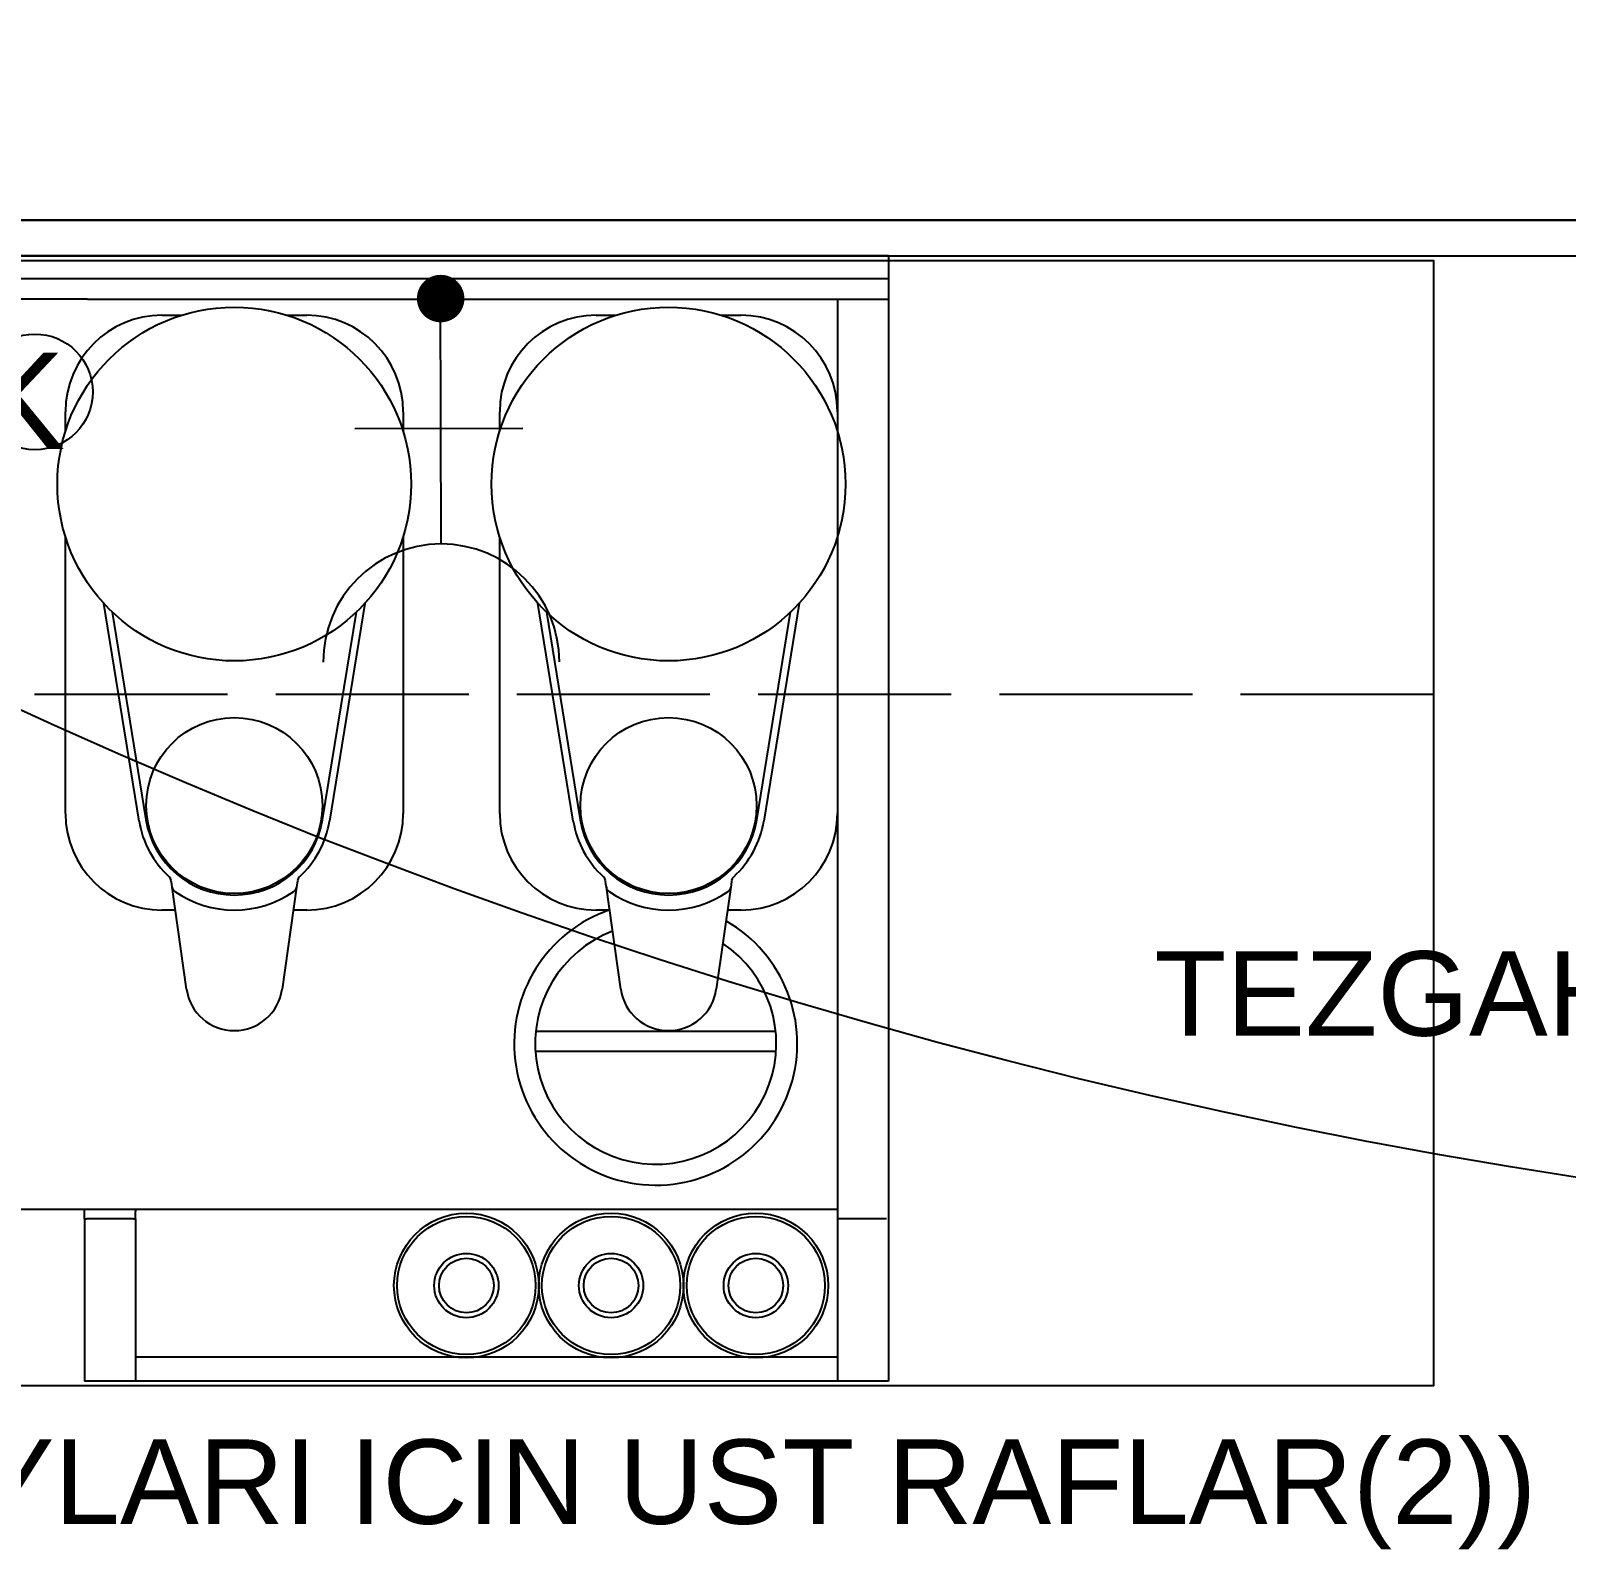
# Model space of a CAD drawing. Header units: millimetres. Extents: x 11848 to 21447, y 11375 to 20030.
# Drawn here: x 15906.4 to 16001.9, y 18280.8 to 18375.2 of the extents above; entities that cross this region are included whole.
import ezdxf

# ---------------------------------------------------------------- set-up
doc = ezdxf.new("R2010")
doc.units = ezdxf.units.MM
doc.linetypes.add('ACAD_ISO02W100', pattern=[15, 12, -3])
doc.layers.add('CZM DUVAR', color=32, linetype='Continuous', lineweight=30)
for name, color, linetype in [('CZM YAZI', 40, 'Continuous'), ('endustriyel', 251, 'Continuous'), ('SDB-E-PRIZ', 12, 'Continuous'), ('YAZI', 4, 'Continuous')]:
    doc.layers.add(name, color=color, linetype=linetype)
doc.styles.get("Standard").update_dxf_attribs({"font": 'arial.ttf'})

# ---------------------------------------------------------------- blocks, each defined once
blk = doc.blocks.new('Pianta Macina Caffè')
at = {"color": 5}
for p, q in [((-4.5, -0.5), (-3.279, -0.5)), ((3.279, -0.5), (4.5, -0.5)), ((-10.5, -7.721), (-10.5, -6.5)), ((10.5, -6.5), (10.5, -7.721)), ((-10.5, -31.5), (-10.5, -14.279)), ((10.5, -14.279), (10.5, -31.5)), ((-5.922, -31.961), (-8.121, -18.42)), ((-7.591, -18.961), (-5.492, -31.892)), ((5.492, -31.892), (7.591, -18.961)), ((8.121, -18.42), (5.922, -31.961)), ((-2.971, -42.42), (-3.867, -36.072)), ((3.867, -36.072), (2.971, -42.42)), ((-3.665, -37.5), (-4.5, -37.5)), ((4.5, -37.5), (3.665, -37.5))]:
    blk.add_line(p, q, dxfattribs=at)
at = {"color": 5, "flags": 128}
for points in [[(-3.924, -35.666), (-3.967, -35.535), (-4.051, -35.426)], [(-3.867, -36.072), (-3.893, -35.889), (-3.924, -35.671)], [(3.924, -35.671), (3.885, -35.944), (3.867, -36.072)], [(4.051, -35.426), (3.967, -35.535), (3.924, -35.666)]]:
    blk.add_lwpolyline(points, dxfattribs=at)
at = {"color": 5}
for centre, radius in [((0, -11), 11), ((0, -31), 5.476)]:
    blk.add_circle(centre, radius, dxfattribs=at)
for centre, radius, start, end in [((-4.5, -6.5), 6, 90, 180), ((4.5, -6.5), 6, 0, 90), ((-4.5, -31.5), 6, 180, 270), ((4.5, -31.5), 6, 270, 0), ((0, -31), 6, 189.22122, 227.53896), ((0, -31), 5.564, 189.22122, 350.77878), ((0, -31), 6, 312.46104, 350.77878), ((-3.471, -36.016), 0.4, 188.03717, 235.32097), ((3.471, -36.016), 0.4, 304.67903, 351.96283), ((0, -31), 6.5, 235.31884, 304.68116), ((0, -42), 3, 188.03929, 351.96071)]:
    blk.add_arc(centre, radius, start, end, dxfattribs=at)
blk = doc.blocks.new('KAHVE HAZIRLIK')
at = {"layer": 'endustriyel'}
for p, q in [((11395.583, 8487.988), (11220.583, 8487.988)), ((11395.583, 8487.988), (11395.583, 8417.988)), ((11220.583, 8486.578), (11395.583, 8486.578)), ((11345.783, 8485.288), (11270.383, 8485.288)), ((11345.783, 8485.288), (11395.583, 8485.288)), ((11392.403, 8485.288), (11392.403, 8428.088)), ((11373.647, 8439.763), (11388.565, 8439.763)), ((11373.62, 8438.518), (11388.592, 8438.518)), ((11223.763, 8428.678), (11392.403, 8428.678)), ((11345.583, 8428.548), (11345.583, 8428.678)), ((11345.583, 8428.088), (11345.583, 8428.548)), ((11348.763, 8428.678), (11348.763, 8428.548)), ((11348.763, 8428.088), (11348.763, 8428.548)), ((11345.583, 8428.088), (11345.583, 8417.988)), ((11345.583, 8428.088), (11345.703, 8428.088)), ((11348.643, 8428.088), (11345.703, 8428.088)), ((11348.643, 8428.088), (11348.763, 8428.088)), ((11348.763, 8428.088), (11348.763, 8417.988)), ((11392.403, 8428.088), (11392.403, 8417.988)), ((11392.523, 8428.088), (11392.403, 8428.088)), ((11395.463, 8428.088), (11392.523, 8428.088)), ((11392.403, 8419.488), (11348.763, 8419.488)), ((11395.583, 8417.988), (11345.583, 8417.988))]:
    blk.add_line(p, q, dxfattribs=at)
for centre, radius in [((11342.503, 8479.518), 3.6), ((11369.332, 8423.934), 4.5), ((11378.332, 8423.934), 4.5), ((11387.332, 8423.934), 4.5), ((11369.332, 8423.934), 4.3), ((11378.332, 8423.934), 4.3), ((11387.332, 8423.934), 4.3), ((11369.332, 8423.934), 2), ((11369.332, 8423.934), 1.7), ((11378.332, 8423.934), 2), ((11378.332, 8423.934), 1.7), ((11387.332, 8423.934), 2), ((11387.332, 8423.934), 1.7)]:
    blk.add_circle(centre, radius, dxfattribs=at)
for radius, start, end in [(8.8, 109.0318, 60.24274), (7.5, 110.96761, 56.22769)]:
    blk.add_arc((11381.106, 8438.978), radius, start, end, dxfattribs=at)
for p in [(11354.903, 8484.788), (11381.903, 8484.788)]:
    blk.add_blockref('Pianta Macina Caffè', p, dxfattribs=at)
at = {"layer": 'YAZI', "insert": (11275.919, 8481.968), "char_height": 6, "attachment_point": 1}
blk.add_mtext_dynamic_manual_height_columns('KAHVE HAZIRLIK', width=70.94601, gutter_width=1, heights=[0], dxfattribs=at)
blk = doc.blocks.new('220V_Genel_Amaçlý_Priz')
for p, q in [((1251.596, 5947.503, -277.209), (1251.596, 5957.954, -277.209)), ((1258.789, 5952.859, -277.209), (1243.524, 5952.859, -277.209))]:
    blk.add_line(p, q)
at = {"const_width": 1.477, "elevation": -277.209}
blk.add_lwpolyline([(1244.263, 5952.859, 1), (1242.785, 5952.859, 1)], format="xyb", close=True, dxfattribs=at)
blk.add_arc((1266.135, 5952.859, -277.209), 7.345, 90, 270)

msp = doc.modelspace()

# ---------------------------------------------------------------- linework, layer by layer
msp.add_circle((16058.838, 18666.234), 366.622)
at = {"layer": 'CZM DUVAR'}
msp.add_line((15520.528, 18363.463), (16125.218, 18363.463), dxfattribs=at)
at = {"layer": 'endustriyel'}
msp.add_line((15660.788, 18361.238), (16024.788, 18361.238), dxfattribs=at)
at = {"layer": 'endustriyel', "linetype": 'ACAD_ISO02W100'}
msp.add_line((15993.681, 18333.938), (15523.681, 18333.938), dxfattribs=at)
at = {"layer": 'endustriyel'}
msp.add_lwpolyline([(15523.681, 18360.941), (15993.681, 18360.941), (15993.681, 18290.941), (15523.681, 18290.941)], close=True, dxfattribs=at)

# ---------------------------------------------------------------- block references
at = {"layer": 'CZM YAZI'}
msp.add_blockref('KAHVE HAZIRLIK', (4564.205, 9873.25), dxfattribs=at)
at = {"layer": 'SDB-E-PRIZ', "rotation": 270.092751076998}
msp.add_blockref('220V_Genel_Amaçlý_Priz', (9977.075, 19592.462, 277.209), dxfattribs=at)

# ---------------------------------------------------------------- texts
at = {"layer": 'CZM YAZI', "char_height": 5.2536, "attachment_point": 1}
for s, width, insert in [('TEZGAH', 70.94601, (15976.317, 18317.977)), ('RAF-CAM KAVANOZLAR(BITKI CAYLARI ICIN UST RAFLAR(2))', 251.88439, (15785.191, 18287.611))]:
    msp.add_mtext_dynamic_manual_height_columns(s, width=width, gutter_width=1, heights=[0], dxfattribs=dict(at, insert=insert))

doc.saveas('drawing.dxf')
